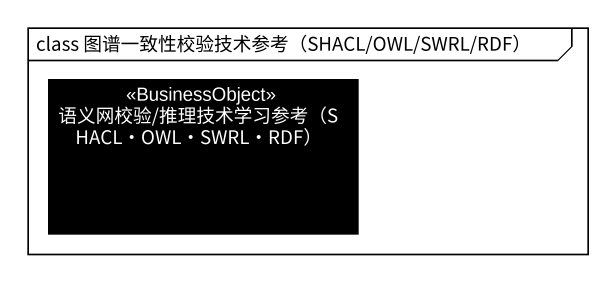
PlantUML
@startuml
mainframe class 图谱一致性校验技术参考（SHACL/OWL/SWRL/RDF）
hide circle
hide empty members
class "语义网校验/推理技术学习参考（SHACL·OWL·SWRL·RDF）" as 语义网校验_推理技术学习参考_SHACL_OWL <<BusinessObject>> #000000
@enduml
